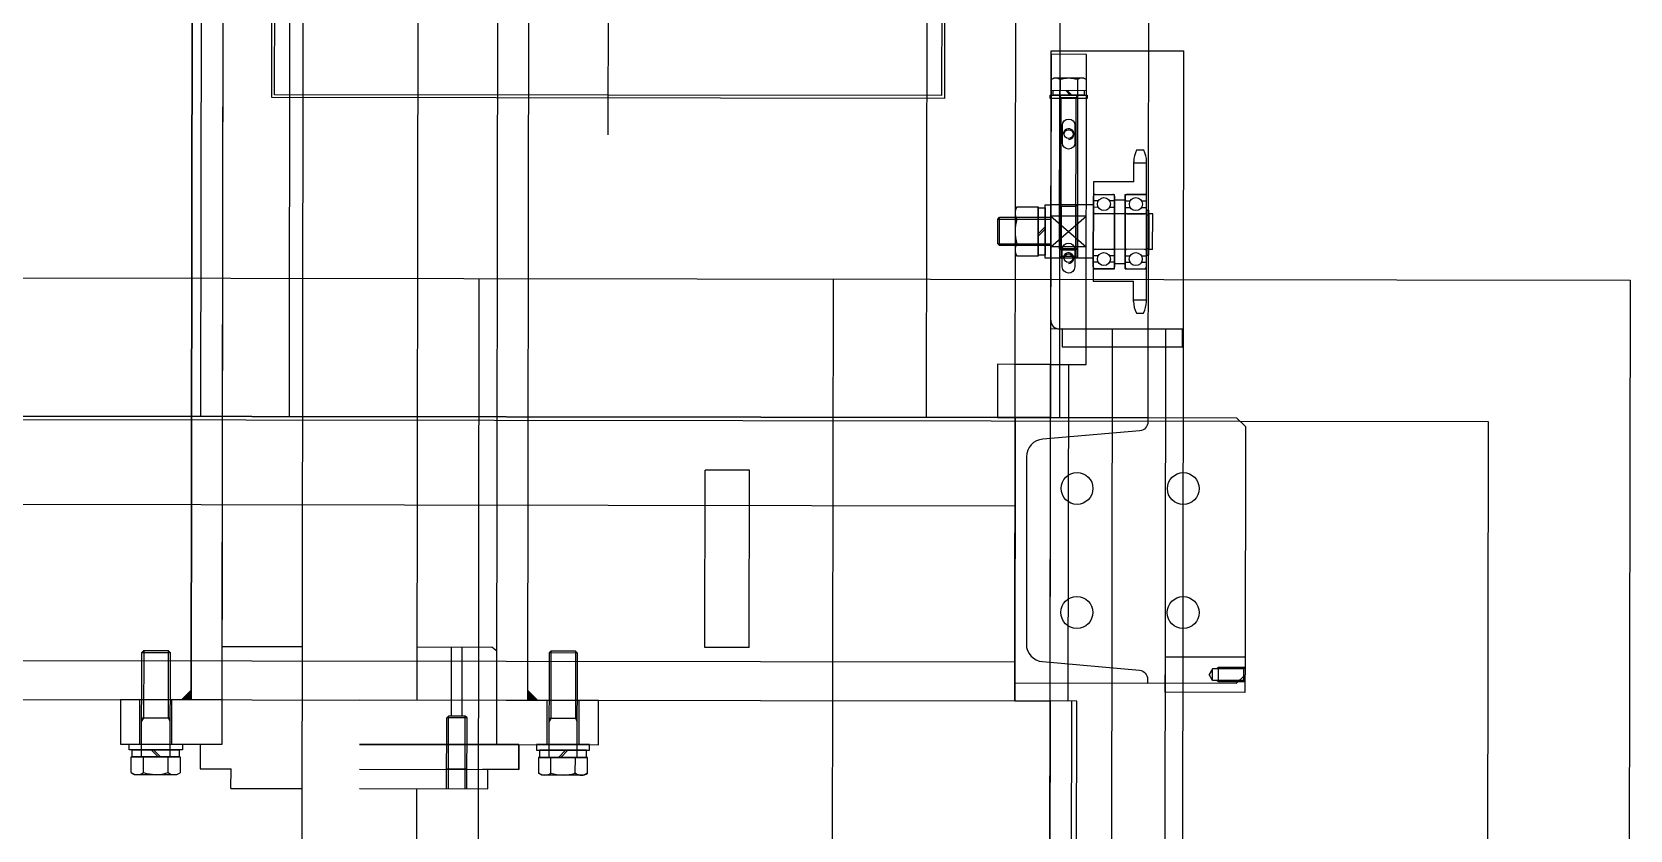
# Model space of a CAD drawing. Header units: inches. Extents: x 12 to 407, y 13 to 268.
# Drawn here: x 72.177 to 73.08, y 229.091 to 229.541 of the extents above; entities that cross this region are included whole.
import ezdxf

# ---------------------------------------------------------------- set-up
doc = ezdxf.new("R2010")
doc.units = ezdxf.units.IN
doc.header["$MEASUREMENT"] = 0
doc.layers.add('SITE_20200109$0$22', color=40, linetype='Continuous')

# ---------------------------------------------------------------- blocks, each defined once
blk = doc.blocks.new('SITE_20200109$0$A$C3D8971C')
at = {"color": 9, "linetype": 'Continuous'}
for p, q in [((1935, -220.5), (1935, -960.5)), ((1957, -220.5), (1957, -960.5)), ((2045, -960.5), (2045, -220.5)), ((2095, -960.5), (2095, -220.5)), ((2095, -220.5), (2095, -960.5)), ((1910, -455.5), (1910, -513)), ((1935, -455.5), (1910, -455.5)), ((1935, -513), (1935, -455.5)), ((1893.87, -461.65), (1892.8, -463.5)), ((1892.8, -463.5), (1892.8, -487.5)), ((1893.87, -461.65), (1902.8, -461.65)), ((1893.87, -468.57), (1902.8, -468.57)), ((1902.8, -461.65), (1902.8, -489.36)), ((1902.8, -488.8), (1902.8, -462.2)), ((1902.8, -462.2), (1906.8, -462.2)), ((1902.8, -467.5), (1961.72, -467.5)), ((1906.8, -490.5), (1906.8, -460.5)), ((1906.8, -460.5), (1910, -460.5)), ((1906.8, -462.2), (1906.8, -488.8)), ((1910, -460.5), (1910, -490.5)), ((1910, -466.5), (1935, -466.5)), ((1924.8, -468.59), (1922.92, -467.5)), ((1924.8, -467.5), (1924.8, -483.5)), ((1962.8, -468.59), (1924.8, -468.59)), ((1961.72, -467.5), (1961.72, -483.5)), ((1961.72, -467.5), (1962.8, -468.59)), ((1962.8, -468.59), (1962.8, -482.42)), ((1906.8, -472.84), (1902.8, -476.84)), ((1906.8, -474.17), (1902.8, -478.17)), ((1893.87, -482.43), (1902.8, -482.43)), ((1961.72, -483.5), (1902.8, -483.5)), ((1910, -484.5), (1935, -484.5)), ((1924.8, -482.42), (1922.92, -483.5)), ((1962.8, -482.42), (1924.8, -482.42)), ((1962.8, -482.42), (1961.72, -483.5)), ((1892.8, -487.5), (1893.87, -489.36)), ((1902.8, -489.36), (1893.87, -489.36)), ((1906.8, -488.8), (1902.8, -488.8)), ((1910, -490.5), (1906.8, -490.5)), ((2550, -495.5), (1935, -495.5)), ((1935, -495.5), (2550, -495.5)), ((1896, -500.5), (1896, -518)), ((1910, -500.5), (1896, -500.5)), ((1910, -500.5), (1896, -500.5)), ((2565, -500.5), (2095, -500.5)), ((1910, -513), (2440.01, -513)), ((1962.61, -513), (2550, -513)), ((1965, -558), (1965, -513)), ((1885, -518), (1896, -518)), ((1885, -518), (1885, -558)), ((2275, -920.5), (2275, -540.5)), ((2275, -540.5), (2555, -540.5)), ((2276.6, -918.9), (2276.6, -542.1)), ((2276.6, -542.1), (2553.4, -542.1)), ((2565, -550.5), (2095, -550.5)), ((1885, -590.5), (1885, -663)), ((1910, -680.5), (1910, -590.5)), ((1935, -725.5), (1935, -590.5)), ((1850, -623), (1885, -623)), ((1935, -623), (2525, -623)), ((1965, -623), (1965, -665.23)), ((1885, -639.75), (1925.01, -639.75)), ((1896, -651.25), (1896, -639.75)), ((1925.01, -639.75), (1926.01, -640.75)), ((1926.01, -642.5), (1926.01, -640.75)), ((1926.01, -648.5), (1926.01, -642.5)), ((1926.01, -642.5), (1965, -642.5)), ((1926.01, -648.5), (1965, -648.5)), ((1926.01, -650.25), (1926.01, -648.5)), ((1885, -651.25), (1925.01, -651.25)), ((1925.01, -651.25), (1926.01, -650.25)), ((1885, -663), (1896, -663)), ((1885, -663), (1896, -663)), ((1896, -680.5), (1896, -660.11)), ((1962.61, -668), (1965, -665.23)), ((1910, -668), (1946.41, -668)), ((1935, -668), (2550, -668)), ((1946.41, -668), (1951, -668)), ((1954, -668), (1962.61, -668)), ((1910, -680.5), (1896, -680.5)), ((1896, -680.5), (1910, -680.5)), ((1935, -685.5), (2550, -685.5)), ((1892.8, -693.5), (1893.87, -691.65)), ((1892.8, -717.5), (1892.8, -693.5)), ((1902.8, -691.65), (1893.87, -691.65)), ((1902.8, -719.36), (1902.8, -691.65)), ((1906.8, -692.2), (1902.8, -692.2)), ((1902.8, -692.2), (1902.8, -718.8)), ((1910, -690.5), (1906.8, -690.5)), ((1906.8, -690.5), (1906.8, -720.5)), ((1906.8, -718.8), (1906.8, -692.2)), ((1910, -720.5), (1910, -690.5)), ((1893.87, -698.57), (1902.8, -698.57)), ((1961.72, -697.5), (1902.8, -697.5)), ((1906.8, -706.84), (1902.8, -702.84)), ((1910, -696.5), (1935, -696.5)), ((1924.8, -698.59), (1922.92, -697.5)), ((1924.8, -713.5), (1924.8, -697.5)), ((1962.8, -698.59), (1924.8, -698.59)), ((1961.72, -713.5), (1961.72, -697.5)), ((1962.8, -698.59), (1961.72, -697.5)), ((1962.8, -712.42), (1962.8, -698.59)), ((1893.87, -712.43), (1902.8, -712.43)), ((1906.8, -708.17), (1902.8, -704.17)), ((1924.8, -712.42), (1922.92, -713.5)), ((1962.8, -712.42), (1924.8, -712.42)), ((1961.72, -713.5), (1962.8, -712.42)), ((1893.87, -719.36), (1892.8, -717.5)), ((1893.87, -719.36), (1902.8, -719.36)), ((1902.8, -713.5), (1961.72, -713.5)), ((1902.8, -718.8), (1906.8, -718.8)), ((1906.8, -720.5), (1910, -720.5)), ((1910, -714.5), (1935, -714.5)), ((1910, -725.5), (1935, -725.5)), ((2254.26, -730.5), (2575.74, -730.5)), ((1965, -810.51), (1965, -785.51)), ((1965, -785.51), (2065, -785.51)), ((2065, -810.51), (2065, -785.51)), ((1965, -810.51), (2065, -810.51)), ((2095, -910.5), (2565, -910.5)), ((2276.6, -918.9), (2366.52, -918.9)), ((2275, -920.5), (2366.52, -920.5)), ((2192, -951.58), (2193.08, -950.5)), ((2192, -980.5), (2192, -951.58)), ((2192, -951.58), (2208, -951.58)), ((2193.08, -950.5), (2206.92, -950.5)), ((2193.08, -950.5), (2193.08, -980.5)), ((2206.92, -950.5), (2208, -951.58)), ((2206.92, -950.5), (2206.92, -980.5)), ((2208, -951.58), (2208, -980.5)), ((2095, -960.5), (1935, -960.5)), ((2045, -960.5), (2095, -960.5)), ((2095, -960.5), (2565, -960.5)), ((2188, -960.3), (2186.14, -961.37)), ((2186.14, -973.3), (2186.14, -961.37)), ((2212, -960.3), (2188, -960.3)), ((2193.07, -961.37), (2193.07, -973.3)), ((2206.93, -961.37), (2206.93, -973.3)), ((2213.86, -961.37), (2212, -960.3)), ((2213.86, -961.37), (2213.86, -973.3)), ((2045, -967), (1995, -967)), ((2213.86, -973.3), (2186.14, -973.3)), ((2186.7, -973.3), (2213.3, -973.3)), ((2186.7, -977.3), (2186.7, -973.3)), ((2197.33, -973.3), (2201.33, -977.3)), ((2198.67, -973.3), (2202.67, -977.3)), ((2213.3, -973.3), (2213.3, -977.3)), ((-335, -980.5), (2145, -980.5)), ((1935, -980.5), (-305, -980.5)), ((1935, -992.5), (1935, -980.5)), ((1935, -995.5), (1935, -980.5)), ((2145, -1055.5), (2145, -980.5)), ((2150, -980.5), (2302, -980.5)), ((2185, -977.3), (2215, -977.3)), ((2185, -980.5), (2185, -977.3)), ((2215, -980.5), (2185, -980.5)), ((2213.3, -977.3), (2186.7, -977.3)), ((2191.33, -1000.5), (2191.33, -980.5)), ((2191.33, -980.5), (2208.67, -1000.5)), ((2208.67, -980.5), (2191.33, -1000.5)), ((2208.67, -1000.5), (2208.67, -980.5)), ((2215, -977.3), (2215, -980.5)), ((2275, -1001), (2275, -980)), ((2275, -980), (2277, -980)), ((2277, -980), (2277, -1001)), ((2277, -999.3), (2277, -981.7)), ((2277, -981.7), (2279.5, -981.7)), ((2279.5, -1000.32), (2279.5, -980.68)), ((2279.5, -980.68), (2285.74, -980.68)), ((2286.5, -982), (2285.74, -980.68)), ((2286.5, -999), (2286.5, -982)), ((2302, -980.5), (2302, -1055.5)), ((1935, -992.5), (-305, -992.5)), ((2745, -985.5), (2095, -985.5)), ((2095, -985.5), (2095, -1035.5)), ((2145, -987), (2135, -987)), ((2135, -987), (2135, -1055)), ((2145, -985.5), (2145, -1055.5)), ((2145, -1055), (2145, -987)), ((2185.81, -986.31), (2185, -985.5)), ((2215, -985.5), (2185, -985.5)), ((2185.81, -994.69), (2185.81, -986.31)), ((2214.19, -986.31), (2185.81, -986.31)), ((2189.5, -986.31), (2190.31, -985.5)), ((2189.5, -994.69), (2189.5, -986.31)), ((2189.5, -986.31), (2275.5, -986.31)), ((2190.31, -995.5), (2190.31, -985.5)), ((2190.31, -985.5), (2279.5, -985.5)), ((2215, -985.5), (2214.19, -986.31)), ((2214.19, -994.69), (2214.19, -986.31)), ((2275.5, -995.5), (2275.5, -985.5)), ((2275.5, -986.31), (2276.91, -985.5)), ((2279.5, -988.83), (2277, -991.33)), ((2279.5, -989.67), (2277, -992.17)), ((2285.74, -985.59), (2279.5, -985.59)), ((-145, -995.5), (1935, -995.5)), ((2185.81, -994.69), (2185, -995.5)), ((2215, -995.5), (2185, -995.5)), ((2214.19, -994.69), (2185.81, -994.69)), ((2190.31, -995.5), (2189.5, -994.69)), ((2189.5, -994.69), (2275.5, -994.69)), ((2279.5, -995.5), (2190.31, -995.5)), ((2215, -995.5), (2214.19, -994.69)), ((2277, -1001), (2275, -1001)), ((2275.5, -994.69), (2276.91, -995.5)), ((2279.5, -999.3), (2277, -999.3)), ((2285.74, -995.41), (2279.5, -995.41)), ((2285.74, -1000.32), (2279.5, -1000.32)), ((2285.74, -1000.32), (2286.5, -999)), ((2179, -1004.5), (2179, -1016.5)), ((2179, -1015.5), (2179, -1005.5)), ((2179, -1015.5), (2179, -1005.5)), ((2180, -1004.5), (2220, -1004.5)), ((2180, -1004.5), (2220, -1004.5)), ((2182.67, -1007.32), (2182.67, -1004.5)), ((2182.67, -1007.32), (2182.67, -1004.5)), ((2186.33, -1007.32), (2186.33, -1004.5)), ((2186.33, -1007.32), (2186.33, -1004.5)), ((2190, -1005.5), (2190, -1015.5)), ((2190, -1005.5), (2190, -1015.5)), ((2210, -1015.5), (2210, -1005.5)), ((2210, -1015.5), (2210, -1005.5)), ((2213.67, -1007.32), (2213.67, -1004.5)), ((2213.67, -1007.32), (2213.67, -1004.5)), ((2217.33, -1007.32), (2217.33, -1004.5)), ((2217.33, -1007.32), (2217.33, -1004.5)), ((2221, -1004.5), (2221, -1016.5)), ((2221, -1005.5), (2221, -1015.5)), ((2221, -1005.5), (2221, -1015.5)), ((-335, -1015.5), (2145, -1015.5)), ((2179, -1016.5), (2221, -1016.5)), ((2220, -1016.5), (2180, -1016.5)), ((2220, -1016.5), (2180, -1016.5)), ((2182, -1016.5), (2182, -1022.5)), ((2182.67, -1016.5), (2182.67, -1013.68)), ((2182.67, -1016.5), (2182.67, -1013.68)), ((2186.33, -1016.5), (2186.33, -1013.68)), ((2186.33, -1016.5), (2186.33, -1013.68)), ((2213.67, -1016.5), (2213.67, -1013.68)), ((2213.67, -1016.5), (2213.67, -1013.68)), ((2217.33, -1016.5), (2217.33, -1013.68)), ((2217.33, -1016.5), (2217.33, -1013.68)), ((2218, -1016.5), (2218, -1022.5)), ((2160.46, -1027.3), (2172, -1027.3)), ((2161.36, -1034.5), (2161.36, -1027.3)), ((2179, -1022.5), (2179, -1034.5)), ((2179, -1022.5), (2221, -1022.5)), ((2179, -1023.5), (2179, -1033.5)), ((2179, -1023.5), (2179, -1033.5)), ((2220, -1022.5), (2180, -1022.5)), ((2220, -1022.5), (2180, -1022.5)), ((2182.67, -1022.5), (2182.67, -1025.32)), ((2182.67, -1022.5), (2182.67, -1025.32)), ((2186.33, -1022.5), (2186.33, -1025.32)), ((2186.33, -1022.5), (2186.33, -1025.32)), ((2190, -1033.5), (2190, -1023.5)), ((2190, -1033.5), (2190, -1023.5)), ((2210, -1023.5), (2210, -1033.5)), ((2210, -1023.5), (2210, -1033.5)), ((2213.67, -1022.5), (2213.67, -1025.32)), ((2213.67, -1022.5), (2213.67, -1025.32)), ((2217.33, -1022.5), (2217.33, -1025.32)), ((2217.33, -1022.5), (2217.33, -1025.32)), ((2221, -1022.5), (2221, -1034.5)), ((2221, -1033.5), (2221, -1023.5)), ((2221, -1033.5), (2221, -1023.5)), ((2228, -1027.3), (2239.54, -1027.3)), ((2238.63, -1034.5), (2238.63, -1027.3)), ((2745, -1035.5), (2095, -1035.5)), ((2154.06, -1028.91), (2154.06, -1032.89)), ((2160.46, -1034.5), (2239.54, -1034.5)), ((2180, -1034.5), (2220, -1034.5)), ((2180, -1034.5), (2220, -1034.5)), ((2182.67, -1031.68), (2182.67, -1034.5)), ((2182.67, -1031.68), (2182.67, -1034.5)), ((2186.33, -1031.68), (2186.33, -1034.5)), ((2186.33, -1031.68), (2186.33, -1034.5)), ((2212.2, -1034.5), (2186.64, -1034.5)), ((2186.64, -1034.5), (2186.64, -1035.7)), ((2212.2, -1035.7), (2186.64, -1035.7)), ((2190.5, -1034.5), (2190.5, -1035.7)), ((2209.5, -1034.5), (2209.5, -1035.7)), ((2212.2, -1034.5), (2212.2, -1035.7)), ((2213.67, -1031.68), (2213.67, -1034.5)), ((2213.67, -1031.68), (2213.67, -1034.5)), ((2217.33, -1031.68), (2217.33, -1034.5)), ((2217.33, -1031.68), (2217.33, -1034.5)), ((2245.94, -1032.89), (2245.94, -1028.91)), ((-335, -1045.5), (2145, -1045.5)), ((-335, -1055.5), (2145, -1055.5)), ((2135, -1055), (2145, -1055)), ((2145, -1055.5), (2302, -1055.5)), ((1946.68, -1072.18), (1950, -1070.26)), ((1946.68, -1072.18), (1953.32, -1072.18)), ((1946.68, -1089.82), (1946.68, -1072.18)), ((1953.32, -1072.18), (1950, -1070.26)), ((1953.32, -1089.82), (1953.32, -1072.18)), ((1946, -1075.5), (1946.68, -1074.33)), ((1946, -1075.5), (1954, -1075.5)), ((1946, -1090.5), (1946, -1075.5)), ((1954, -1075.5), (1953.32, -1074.33)), ((1954, -1090.5), (1954, -1075.5)), ((1946, -1090.5), (1946.68, -1089.82)), ((1946.68, -1089.82), (1953.32, -1089.82)), ((1954, -1090.5), (1953.32, -1089.82))]:
    blk.add_line(p, q, dxfattribs=at)
at = {"color": 9, "linetype": 'Continuous', "ltscale": 0.5}
for p, q in [((1925.01, -651.25), (1925.01, -639.75)), ((1885, -640.75), (1926.01, -640.75)), ((1885, -650.25), (1926.01, -650.25)), ((2228, -1004.5), (2172, -1004.5)), ((2172, -1004.5), (2172, -1027.3)), ((2228, -1027.3), (2228, -1004.5))]:
    blk.add_line(p, q, dxfattribs=at)
at = {"color": 9, "linetype": 'ByBlock'}
for p, q in [((1945, -1085.5), (1945, -960.5)), ((1945, -960.5), (2095, -960.5)), ((2095, -960.5), (2095, -1085.5)), ((1945, -1085.5), (1950, -1090.5)), ((2090, -1090.5), (1950, -1090.5)), ((2090, -1090.5), (2095, -1085.5))]:
    blk.add_line(p, q, dxfattribs=at)
at = {"color": 9, "linetype": 'Continuous', "ltscale": 3}
for p, q in [((2185, -980.5), (2215, -980.5)), ((2185, -1004.5), (2185, -980.5)), ((2215, -1004.5), (2215, -980.5)), ((2191.33, -1000.5), (2208.67, -1000.5)), ((2185, -1004.5), (2215, -1004.5)), ((2190, -1034.5), (2190, -1004.5)), ((2210, -1034.5), (2210, -1004.5)), ((2210, -1034.5), (2190, -1034.5)), ((2190, -1038), (2190, -1035.85)), ((2210, -1035.85), (2190, -1035.85)), ((2190.5, -1034.5), (2190.5, -1035.85)), ((2209.5, -1034.5), (2209.5, -1035.85)), ((2210, -1038), (2210, -1035.85)), ((2190, -1038), (2210, -1038))]:
    blk.add_line(p, q, dxfattribs=at)
at = {"color": 9, "linetype": 'Continuous'}
for points in [[(2435, -558), (1850, -558)], [(1896, -590.5), (1896, -680.5)], [(1910, -590.5), (1910, -725.5)]]:
    blk.add_lwpolyline(points, dxfattribs=at)
for points in [[(2125, -950.5), (2095, -950.5), (2095, -980.5), (2125, -980.5)], [(1935, -960.5), (2125, -960.5), (2125, -990.5), (1935, -990.5)], [(1935, -960.5), (1935, -980.5), (2095, -980.5), (2095, -960.5)], [(2300, -980.5), (2125, -980.5), (2125, -1000.5), (2300, -1000.5)], [(1960, -1045.5), (1960, -1090.5), (1940, -1090.5), (1940, -1045.5)]]:
    blk.add_lwpolyline(points, close=True, dxfattribs=at)
blk.add_lwpolyline([(1957.2, -976.13), (1952.4, -1030.94, -0.388875), (1947.42, -1035.5), (1945, -1035.5), (1945, -960.5), (2095, -960.5), (2095, -1035.5), (2092.58, -1035.5, -0.388875), (2087.6, -1030.94), (2082.8, -976.13, 0.388875), (2072.84, -967), (1967.16, -967, 0.388875)], format="xyb", close=True, dxfattribs=at)
for points in [[(2180, -987), (2190, -987, -1), (2190, -994), (2180, -994, -1), (2180, -987, -1)], [(2250, -987), (2260, -987, -1), (2260, -994), (2250, -994, -1), (2250, -987, -1)]]:
    blk.add_lwpolyline(points, format="xyb", dxfattribs=at)
for centre, radius in [((1985, -995.5), 9), ((2055, -995.5), 9), ((2185, -990.5), 2.46), ((2255, -990.5), 2.46), ((2184.5, -1010.5), 3.67), ((2184.5, -1010.5), 3.67), ((2215.5, -1010.5), 3.67), ((2215.5, -1010.5), 3.67), ((2184.5, -1028.5), 3.67), ((2184.5, -1028.5), 3.67), ((2215.5, -1028.5), 3.67), ((2215.5, -1028.5), 3.67), ((1985, -1055.51), 9), ((2055, -1055.51), 9)]:
    blk.add_circle(centre, radius, dxfattribs=at)
for centre, radius, start, end in [((1898.93, -465.11), 6.13, 145.59101, 214.40899), ((1916.85, -475.5), 24, 163.21986, 196.78014), ((1898.93, -485.9), 6.13, 145.59101, 214.40899), ((1898.93, -695.11), 6.13, 145.59101, 214.40899), ((1916.85, -705.5), 24, 163.21986, 196.78014), ((1898.93, -715.9), 6.13, 145.59101, 214.40899), ((2189.61, -966.43), 6.13, 55.59101, 124.40899), ((2200.17, -984.3), 24, 90.40019, 107.1986), ((2199.83, -984.3), 24, 72.8014, 89.59981), ((2210.39, -966.43), 6.13, 55.59101, 124.40899), ((2150, -985.5), 5, 90, 180), ((2282.16, -983.14), 4.34, 325.59101, 34.40899), ((2185, -990.5), 3, 180, 90), ((2255, -990.5), 3, 180, 90), ((2269.46, -990.5), 17, 343.21986, 16.78014), ((2282.16, -997.86), 4.34, 325.59101, 34.40899), ((2180, -1005.5), 1, 90, 180), ((2180, -1005.5), 1, 90, 180), ((2189, -1005.5), 1, 0, 90), ((2189, -1005.5), 1, 0, 90), ((2211, -1005.5), 1, 90, 180), ((2211, -1005.5), 1, 90, 180), ((2220, -1005.5), 1, 0, 90), ((2220, -1005.5), 1, 0, 90), ((2180, -1015.5), 1, 180, 270), ((2180, -1015.5), 1, 180, 270), ((2189, -1015.5), 1, 270, 0), ((2189, -1015.5), 1, 270, 0), ((2211, -1015.5), 1, 180, 270), ((2211, -1015.5), 1, 180, 270), ((2220, -1015.5), 1, 270, 0), ((2220, -1015.5), 1, 270, 0), ((2160.46, -1040.8), 13.5, 90, 118.29908), ((2180, -1023.5), 1, 90, 180), ((2180, -1023.5), 1, 90, 180), ((2189, -1023.5), 1, 0, 90), ((2189, -1023.5), 1, 0, 90), ((2211, -1023.5), 1, 90, 180), ((2211, -1023.5), 1, 90, 180), ((2220, -1023.5), 1, 0, 90), ((2220, -1023.5), 1, 0, 90), ((2239.54, -1040.8), 13.5, 61.70092, 90), ((2160.46, -1021), 13.5, 241.70092, 270), ((2180, -1033.5), 1, 180, 270), ((2180, -1033.5), 1, 180, 270), ((2189, -1033.5), 1, 270, 0), ((2189, -1033.5), 1, 270, 0), ((2211, -1033.5), 1, 180, 270), ((2211, -1033.5), 1, 180, 270), ((2220, -1033.5), 1, 270, 0), ((2220, -1033.5), 1, 270, 0), ((2239.54, -1021), 13.5, 270, 298.29908)]:
    blk.add_arc(centre, radius, start, end, dxfattribs=at)
for points in [[(1935, -495.5), (1941, -495.5), (1935, -489.5)], [(1935, -685.5), (1941, -685.5), (1935, -691.5)]]:
    blk.add_solid(points, dxfattribs=at)
blk = doc.blocks.new('AUDIT_I_200528142514-0')
at = {"layer": 'SITE_20200109$0$22', "color": 8, "rotation": 89.92133469272197}
blk.add_blockref('SITE_20200109$0$A$C3D8971C', (248392.59, 243549.64), dxfattribs=at)

msp = doc.modelspace()

# ---------------------------------------------------------------- linework, layer by layer
at = {"color": 8}
for p, q in [((71.47953, 229.40367, -109.40668), (73.07953, 229.40147, -109.40668)), ((72.42953, 229.40237, -109.40901), (72.42569, 226.60237, -109.40901)), ((72.62953, 229.40209, -109.40901), (72.62569, 226.60209, -109.40901)), ((73.07953, 229.40147, -109.40668), (73.07569, 226.60147, -109.40668)), ((71.55942, 229.32356, -109.40668), (72.99942, 229.32158, -109.40668)), ((72.99942, 229.32158, -109.40668), (72.9958, 226.68158, -109.40668))]:
    msp.add_line(p, q, dxfattribs=at)

# ---------------------------------------------------------------- block references
at = {"linetype": 'Continuous', "xscale": 0.001000002026557922, "yscale": 0.001000002026557922, "zscale": 0.001000002026557922}
msp.add_blockref('AUDIT_I_200528142514-0', (-176.62415, -16.31994, -109.40668), dxfattribs=at)

doc.saveas('drawing.dxf')
